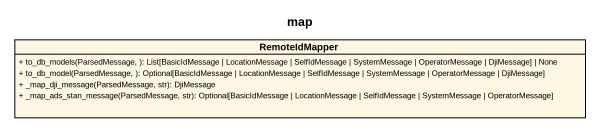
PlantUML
@startuml
title map
hide circle
hide empty members
skinparam classAttributeIconSize 0
class RemoteIdMapper {
  + to_db_models(ParsedMessage, ): List[BasicIdMessage | LocationMessage | SelfIdMessage | SystemMessage | OperatorMessage | DjiMessage] | None
  + to_db_model(ParsedMessage, ): Optional[BasicIdMessage | LocationMessage | SelfIdMessage | SystemMessage | OperatorMessage | DjiMessage]
  + _map_dji_message(ParsedMessage, str): DjiMessage
  + _map_ads_stan_message(ParsedMessage, str): Optional[BasicIdMessage | LocationMessage | SelfIdMessage | SystemMessage | OperatorMessage]
}
@enduml
